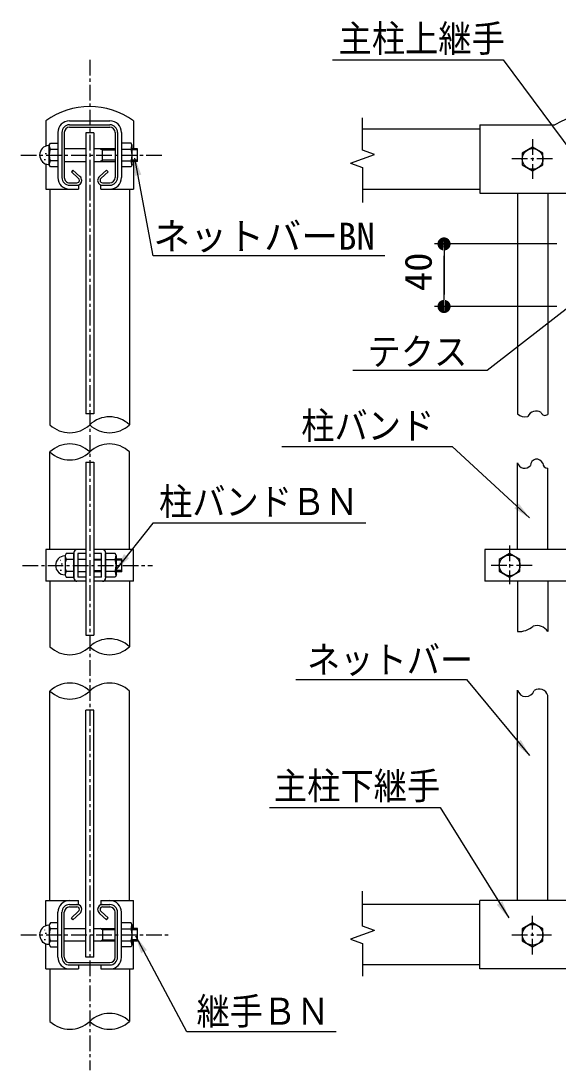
# Model space of a CAD drawing. Units: millimetres, scale not verified. Extents: x -5012 to 5012, y -3544 to 3544.
# Drawn here: x 1635 to 2493, y 307 to 1984 of the extents above; entities that cross this region are included whole.
import ezdxf
from ezdxf.enums import TextEntityAlignment as Align

# ---------------------------------------------------------------- set-up
doc = ezdxf.new("R2010")
doc.units = ezdxf.units.MM
doc.header["$LTSCALE"] = 20
doc.header["$PDMODE"] = 32
doc.header["$PDSIZE"] = 10
doc.linetypes.add('USER2', pattern=[2, 1.25, -0.25, 0.25, -0.25])
doc.linetypes.add('USER4', pattern=[0.26, 0.01, -0.25])
doc.layers.add('0-0_5寸法', color=1, linetype='Continuous', lineweight=25)
doc.layers.add('0-2_7詳細', color=7, linetype='Continuous', lineweight=25)
doc.layers.add('0-1_DEFPOINTS', color=7, linetype='Continuous')
doc.styles.add('ＭＳ ゴシック', font='')
doc.styles.get('ＭＳ ゴシック').set_extended_font_data('MS Gothic')

# ---------------------------------------------------------------- blocks, each defined once
blk = doc.blocks.new('M1')
at = {"layer": '0-0_5寸法'}
blk.add_line((-7, 0), (-54.01, 0), dxfattribs=at)
for points in [[(7, 0), (-7, 0), (-6.94, 0.88)], [(0, 0), (-6.94, -0.88), (-7, 0)], [(0, 0), (-7, 0), (7, 0)], [(6.94, 0.88), (-6.94, 0.88), (-6.78, 1.74)], [(7, 0), (-6.94, 0.88), (6.94, 0.88)], [(0, 0), (-6.78, -1.74), (-6.94, -0.88)], [(6.51, 2.58), (-6.78, 1.74), (-6.51, 2.58)], [(6.78, 1.74), (-6.78, 1.74), (6.51, 2.58)], [(6.94, 0.88), (-6.78, 1.74), (6.78, 1.74)], [(0, 0), (-6.51, -2.58), (-6.78, -1.74)], [(6.51, 2.58), (-6.51, 2.58), (-6.13, 3.37)], [(0, 0), (-6.13, -3.37), (-6.51, -2.58)], [(6.13, 3.37), (-6.13, 3.37), (-5.66, 4.11)], [(6.51, 2.58), (-6.13, 3.37), (6.13, 3.37)], [(0, 0), (-5.66, -4.11), (-6.13, -3.37)], [(5.66, 4.11), (-5.66, 4.11), (-5.1, 4.79)], [(6.13, 3.37), (-5.66, 4.11), (5.66, 4.11)], [(0, 0), (-5.1, -4.79), (-5.66, -4.11)], [(5.1, 4.79), (-5.1, 4.79), (-4.46, 5.39)], [(5.66, 4.11), (-5.1, 4.79), (5.1, 4.79)], [(0, 0), (-4.46, -5.39), (-5.1, -4.79)], [(3.75, 5.91), (-4.46, 5.39), (-3.75, 5.91)], [(4.46, 5.39), (-4.46, 5.39), (3.75, 5.91)], [(5.1, 4.79), (-4.46, 5.39), (4.46, 5.39)], [(0, 0), (-3.75, -5.91), (-4.46, -5.39)], [(3.75, 5.91), (-3.75, 5.91), (-2.98, 6.33)], [(0, 0), (-2.98, -6.33), (-3.75, -5.91)], [(2.98, 6.33), (-2.98, 6.33), (-2.16, 6.66)], [(3.75, 5.91), (-2.98, 6.33), (2.98, 6.33)], [(0, 0), (-2.16, -6.66), (-2.98, -6.33)], [(2.16, 6.66), (-2.16, 6.66), (-1.31, 6.88)], [(2.98, 6.33), (-2.16, 6.66), (2.16, 6.66)], [(0, 0), (-1.31, -6.88), (-2.16, -6.66)], [(1.31, 6.88), (-1.31, 6.88), (-0.44, 6.99)], [(2.16, 6.66), (-1.31, 6.88), (1.31, 6.88)], [(0, 0), (-0.44, -6.99), (-1.31, -6.88)], [(1.31, 6.88), (-0.44, 6.99), (0.44, 6.99)], [(0, 0), (0.44, -6.99), (-0.44, -6.99)], [(6.94, -0.88), (0, 0), (7, 0)], [(6.78, -1.74), (0, 0), (6.94, -0.88)], [(6.51, -2.58), (0, 0), (6.78, -1.74)], [(6.13, -3.37), (0, 0), (6.51, -2.58)], [(5.66, -4.11), (0, 0), (6.13, -3.37)], [(5.1, -4.79), (0, 0), (5.66, -4.11)], [(4.46, -5.39), (0, 0), (5.1, -4.79)], [(3.75, -5.91), (0, 0), (4.46, -5.39)], [(2.98, -6.33), (0, 0), (3.75, -5.91)], [(2.16, -6.66), (0, 0), (2.98, -6.33)], [(1.31, -6.88), (0, 0), (2.16, -6.66)], [(0.44, -6.99), (0, 0), (1.31, -6.88)]]:
    blk.add_solid(points, dxfattribs=at)

msp = doc.modelspace()

# ---------------------------------------------------------------- linework, layer by layer
at = {"layer": '0-0_5寸法'}
for p, q in [((2491.5, 1627.69), (2296.27, 1627.69)), ((2311.27, 1557.69), (2311.27, 1597.69)), ((2491.5, 1527.69), (2296.27, 1527.69))]:
    msp.add_line(p, q, dxfattribs=at)
for points in [[(2133.1, 1922.3), (2405.54, 1922.3), (2516.79, 1772.26)], [(2216.47, 1608.48), (1846.48, 1608.48), (1817.34, 1764.97)], [(2165.53, 1425.91), (2380.11, 1425.91), (2570.88, 1574.01)], [(2052.09, 1303.58), (2324.52, 1303.58), (2447.61, 1189.81)], [(2186.55, 1180.96), (1845.81, 1180.96), (1786.72, 1106.57)], [(2074.7, 931.29), (2347.13, 931.29), (2447.71, 809.89)], [(2032.61, 726.68), (2305.04, 726.68), (2414.79, 550)], [(2139.04, 367.92), (1900.35, 367.92), (1818.74, 520.75)]]:
    msp.add_lwpolyline(points, dxfattribs=at)
for points in [[(1816.97, 1766.94), (1827.59, 1738.4), (1817.34, 1736.49)], [(2449.08, 1188.46), (2423.51, 1204.99), (2430.58, 1212.65)], [(1785.47, 1105), (1800.05, 1131.73), (1808.21, 1125.25)], [(2448.98, 808.35), (2425.83, 828.13), (2433.85, 834.78)], [(2415.85, 548.3), (2395.59, 571.04), (2404.44, 576.53)], [(1817.8, 522.52), (1836.53, 498.51), (1827.34, 493.6)]]:
    msp.add_solid(points, dxfattribs=at)
at = {"layer": '0-1_DEFPOINTS'}
msp.add_point((2311.27, 1627.69), dxfattribs=at)
at = {"layer": '0-2_7詳細', "color": 1, "linetype": 'USER2'}
for p, q in [((1745.19, 1922.12), (1745.19, 306.82)), ((2452.83, 1795.3), (2452.83, 1731.8)), ((1635.42, 1769.84), (1860.56, 1769.84)), ((2484.73, 1763.55), (2418.3, 1763.55)), ((2416, 1145.47), (2416, 1083.48)), ((1638.03, 1113.72), (1845.32, 1113.72)), ((2451.81, 1113.72), (2385.69, 1113.72)), ((2452.83, 491.32), (2452.83, 553.31)), ((1635.42, 523.07), (1870.72, 523.07)), ((2419.75, 523.07), (2483.14, 523.07))]:
    msp.add_line(p, q, dxfattribs=at)
at = {"layer": '0-2_7詳細'}
for p, q in [((2181.05, 1777.56), (2181.05, 1829.54)), ((1675.34, 1824.45), (1675.34, 1784.21)), ((1712.93, 1824.45), (1777.45, 1824.45)), ((1712.93, 1818.1), (1777.45, 1818.1)), ((1712.93, 1814.29), (1777.45, 1814.29)), ((1815.04, 1824.45), (1815.04, 1780)), ((2181.05, 1811.81), (2368.5, 1811.81)), ((2368.5, 1818.16), (2488.39, 1818.16)), ((2368.5, 1818.16), (2368.5, 1708.94)), ((1694.39, 1805.91), (1694.39, 1733.77)), ((1700.74, 1805.91), (1700.74, 1733.77)), ((1704.55, 1805.91), (1704.55, 1733.77)), ((1738.84, 1805.4), (1738.84, 1356.23)), ((1751.54, 1805.4), (1738.84, 1805.4)), ((1751.54, 1805.4), (1751.54, 1356.23)), ((1785.83, 1805.91), (1785.83, 1733.77)), ((1789.64, 1805.91), (1789.64, 1733.77)), ((1795.99, 1805.91), (1795.99, 1733.77)), ((1680.42, 1785.51), (1682.37, 1788.89)), ((1680.42, 1754.16), (1680.42, 1785.51)), ((1681.95, 1779.36), (1694.39, 1779.36)), ((1738.84, 1780), (1704.55, 1780)), ((1785.83, 1780), (1751.54, 1780)), ((1765.51, 1759.68), (1765.51, 1780)), ((1811.23, 1788.89), (1796, 1788.89)), ((1796, 1788.89), (1796, 1750.79)), ((1796, 1779.36), (1811.23, 1779.36)), ((1813.14, 1785.08), (1811.23, 1788.89)), ((1813.14, 1754.6), (1813.14, 1785.08)), ((1821.71, 1780), (1813.14, 1780)), ((1821.71, 1759.68), (1821.71, 1780)), ((2452.83, 1782.62), (2436.32, 1773.08)), ((2469.34, 1773.08), (2452.83, 1782.62)), ((2436.32, 1773.08), (2436.32, 1754.02)), ((2469.34, 1754.02), (2469.34, 1773.08)), ((1675.34, 1755.47), (1675.34, 1715.23)), ((1682.37, 1750.79), (1680.42, 1754.16)), ((1694.39, 1760.31), (1681.95, 1760.31)), ((1694.39, 1750.79), (1682.37, 1750.79)), ((1704.55, 1759.68), (1738.84, 1759.68)), ((1751.54, 1759.68), (1785.83, 1759.68)), ((1760.83, 1735.66), (1771.99, 1745.71)), ((1771.99, 1745.71), (1774.54, 1742.88)), ((1796, 1760.32), (1811.23, 1760.32)), ((1811.23, 1750.79), (1796, 1750.79)), ((1813.14, 1754.6), (1811.23, 1750.79)), ((1821.71, 1759.68), (1813.14, 1759.68)), ((1815.04, 1759.68), (1815.04, 1715.23)), ((2161.96, 1756.72), (2181.05, 1749.77)), ((2181.05, 1749.77), (2181.05, 1693.7)), ((2436.32, 1754.02), (2452.83, 1744.49)), ((2452.83, 1744.49), (2469.34, 1754.02)), ((1727, 1732.83), (1715.84, 1742.88)), ((1763.38, 1732.83), (1774.54, 1742.88)), ((1675.34, 1715.23), (1727.41, 1715.23)), ((1681.69, 1715.23), (1681.69, 1338.47)), ((1712.93, 1725.39), (1724.87, 1725.39)), ((1712.93, 1721.58), (1727.41, 1721.58)), ((1727.41, 1721.58), (1727.41, 1715.23)), ((1762.97, 1715.23), (1762.97, 1721.58)), ((1762.97, 1721.58), (1777.45, 1721.58)), ((1762.97, 1715.23), (1815.04, 1715.23)), ((1765.51, 1725.39), (1777.45, 1725.39)), ((1808.69, 1715.23), (1808.69, 1338.47)), ((2181.05, 1715.29), (2368.5, 1715.29)), ((2368.5, 1708.94), (2781, 1708.94)), ((2428.7, 1708.94), (2428.7, 1355.97)), ((2476.96, 1708.94), (2476.96, 1355.09)), ((1751.54, 1356.23), (1738.84, 1356.23)), ((1681.69, 1139.12), (1681.69, 1295.14)), ((1808.69, 1139.12), (1808.69, 1295.13)), ((1738.84, 1278.57), (1738.84, 1001.94)), ((1738.84, 1278.57), (1751.54, 1278.57)), ((1751.54, 1278.57), (1751.54, 1001.94)), ((2428.7, 1139.12), (2428.7, 1277.64)), ((2476.96, 1139.12), (2476.96, 1268.91)), ((1675.34, 1139.12), (1675.34, 1088.32)), ((1738.84, 1139.12), (1675.34, 1139.12)), ((1707.77, 1132.77), (1705.82, 1129.39)), ((1719.79, 1132.77), (1707.77, 1132.77)), ((1719.79, 1134.04), (1719.79, 1093.4)), ((1719.79, 1094.67), (1719.79, 1132.77)), ((1738.84, 1132.77), (1726.14, 1132.77)), ((1726.14, 1132.77), (1726.14, 1094.67)), ((1726.14, 1123.88), (1738.84, 1123.88)), ((1815.04, 1139.12), (1751.54, 1139.12)), ((1764.24, 1132.77), (1751.54, 1132.77)), ((1751.54, 1123.88), (1764.24, 1123.88)), ((1764.24, 1094.67), (1764.24, 1132.77)), ((1770.59, 1134.04), (1770.59, 1093.4)), ((1785.83, 1132.77), (1770.6, 1132.77)), ((1770.6, 1094.67), (1770.6, 1132.77)), ((1787.74, 1128.96), (1785.83, 1132.77)), ((1787.74, 1098.48), (1787.74, 1128.96)), ((1796.31, 1123.87), (1787.74, 1123.87)), ((1796.31, 1103.55), (1796.31, 1123.87)), ((1815.04, 1088.32), (1815.04, 1139.12)), ((2772.87, 1139.12), (2376.63, 1139.12)), ((2376.63, 1139.12), (2376.63, 1088.32)), ((2416, 1132.78), (2399.49, 1123.25)), ((2432.51, 1123.25), (2416, 1132.78)), ((1719.79, 1123.24), (1707.35, 1123.24)), ((1770.6, 1123.23), (1785.83, 1123.23)), ((2399.49, 1123.25), (2399.49, 1104.19)), ((2432.51, 1104.19), (2432.51, 1123.25)), ((1707.35, 1104.19), (1719.79, 1104.19)), ((1707.77, 1094.67), (1719.79, 1094.67)), ((1738.84, 1103.56), (1726.14, 1103.56)), ((1738.84, 1094.67), (1726.14, 1094.67)), ((1764.24, 1103.56), (1751.54, 1103.56)), ((1764.24, 1094.67), (1751.54, 1094.67)), ((1770.6, 1104.2), (1785.83, 1104.2)), ((1785.83, 1094.67), (1770.6, 1094.67)), ((1787.74, 1098.48), (1785.83, 1094.67)), ((1796.31, 1103.55), (1787.74, 1103.55)), ((2399.49, 1104.19), (2416, 1094.66)), ((2416, 1094.66), (2432.51, 1104.19)), ((1738.84, 1088.32), (1675.34, 1088.32)), ((1681.69, 1088.32), (1681.69, 983.52)), ((1815.04, 1088.32), (1751.54, 1088.32)), ((1808.69, 1088.32), (1808.69, 983.52)), ((2772.87, 1088.32), (2376.63, 1088.32)), ((2428.7, 1088.32), (2428.7, 1007.98)), ((2476.96, 1088.32), (2476.96, 1007.98)), ((1738.84, 1001.94), (1751.54, 1001.94)), ((1681.69, 577.68), (1681.69, 912.72)), ((1808.69, 577.68), (1808.69, 912.72)), ((2428.7, 577.68), (2428.7, 914.34)), ((2476.96, 577.68), (2476.96, 905.61)), ((1738.84, 487.51), (1738.84, 882.27)), ((1751.54, 882.27), (1738.84, 882.27)), ((1751.54, 487.51), (1751.54, 882.27)), ((2181.05, 536.81), (2181.05, 592.87)), ((1675.34, 537.44), (1675.34, 577.68)), ((1675.34, 577.68), (1727.41, 577.68)), ((1712.93, 571.33), (1727.41, 571.33)), ((1727.41, 571.33), (1727.41, 577.68)), ((1762.97, 577.68), (1762.97, 571.33)), ((1762.97, 577.68), (1815.04, 577.68)), ((1762.97, 571.33), (1777.45, 571.33)), ((1815.04, 533.23), (1815.04, 577.68)), ((2368.5, 571.33), (2181.05, 571.33)), ((2368.5, 468.46), (2368.5, 577.68)), ((2781, 577.68), (2368.5, 577.68)), ((1694.39, 487), (1694.39, 559.14)), ((1700.74, 487), (1700.74, 559.14)), ((1704.55, 487), (1704.55, 559.14)), ((1712.93, 567.52), (1724.87, 567.52)), ((1727, 560.08), (1715.84, 550.03)), ((1760.83, 557.25), (1771.99, 547.2)), ((1763.38, 560.08), (1774.54, 550.03)), ((1765.51, 567.52), (1777.45, 567.52)), ((1785.83, 487), (1785.83, 559.14)), ((1789.64, 487), (1789.64, 559.14)), ((1795.99, 487), (1795.99, 559.14)), ((1682.37, 542.12), (1680.42, 538.74)), ((1680.42, 538.74), (1680.42, 507.4)), ((1694.39, 542.12), (1682.37, 542.12)), ((1694.39, 504.02), (1694.39, 542.12)), ((1771.99, 547.2), (1774.54, 550.03)), ((1796, 504.02), (1796, 542.12)), ((1811.23, 542.12), (1796, 542.12)), ((1813.14, 538.31), (1811.23, 542.12)), ((1813.14, 507.83), (1813.14, 538.31)), ((2200.15, 529.86), (2181.05, 536.81)), ((2452.83, 542.14), (2436.32, 532.6)), ((2469.34, 532.6), (2452.83, 542.14)), ((1694.39, 532.6), (1681.95, 532.6)), ((1704.55, 533.23), (1738.84, 533.23)), ((1751.54, 533.23), (1785.83, 533.23)), ((1765.51, 533.23), (1765.51, 512.91)), ((1796, 532.59), (1811.23, 532.59)), ((1821.71, 533.23), (1813.14, 533.23)), ((1821.71, 512.91), (1821.71, 533.23)), ((2436.32, 532.6), (2436.32, 513.54)), ((2469.34, 513.54), (2469.34, 532.6)), ((1675.34, 468.46), (1675.34, 508.7)), ((1680.42, 507.4), (1682.37, 504.02)), ((1681.95, 513.55), (1694.39, 513.55)), ((1682.37, 504.02), (1694.39, 504.02)), ((1738.84, 512.91), (1704.55, 512.91)), ((1785.83, 512.91), (1751.54, 512.91)), ((1796, 513.55), (1811.23, 513.55)), ((1811.23, 504.02), (1796, 504.02)), ((1813.14, 507.83), (1811.23, 504.02)), ((1821.71, 512.91), (1813.14, 512.91)), ((1815.04, 468.46), (1815.04, 512.91)), ((2436.32, 513.54), (2452.83, 504.01)), ((2452.83, 504.01), (2469.34, 513.54)), ((1751.54, 487.51), (1738.84, 487.51)), ((1712.93, 478.62), (1777.45, 478.62)), ((1712.93, 474.81), (1777.45, 474.81)), ((1727.41, 474.81), (1727.41, 468.46)), ((2368.5, 474.81), (2181.05, 474.81)), ((1675.34, 468.46), (1727.41, 468.46)), ((1681.69, 468.46), (1681.69, 384.64)), ((1808.69, 468.46), (1808.69, 384.64)), ((2677.98, 468.46), (2368.5, 468.46))]:
    msp.add_line(p, q, dxfattribs=at)
at = {"layer": '0-2_7詳細', "color": 4}
for p, q in [((1761.99, 1780), (1765.51, 1777.97)), ((1765.51, 1761.71), (1761.99, 1759.68)), ((1765.51, 1777.97), (1785.83, 1777.97)), ((1785.83, 1761.71), (1765.51, 1761.71)), ((1821.71, 1777.97), (1813.14, 1777.97)), ((1821.71, 1761.71), (1813.14, 1761.71)), ((1764.24, 1121.84), (1751.54, 1121.84)), ((1796.31, 1121.84), (1787.74, 1121.84)), ((1751.54, 1105.59), (1764.24, 1105.59)), ((1796.31, 1105.59), (1787.73, 1105.59)), ((1765.51, 531.2), (1761.99, 533.23)), ((1785.83, 531.2), (1765.51, 531.2)), ((1821.71, 531.2), (1813.14, 531.2)), ((1761.99, 512.91), (1765.51, 514.94)), ((1765.51, 514.94), (1785.83, 514.94)), ((1821.71, 514.94), (1813.14, 514.94))]:
    msp.add_line(p, q, dxfattribs=at)
at = {"layer": '0-2_7詳細'}
for points in [[(1682.37, 1788.89), (1694.39, 1788.89), (1694.39, 1750.79)], [(2161.96, 1756.72), (2200.15, 1770.61), (2181.05, 1777.56)], [(1729.55, 1735.66), (1718.39, 1745.71), (1715.84, 1742.88)], [(1705.82, 1129.39), (1705.82, 1098.04), (1707.77, 1094.67)], [(1729.55, 557.25), (1718.39, 547.2), (1715.84, 550.03)], [(2200.15, 529.86), (2161.96, 515.96), (2181.05, 509.01), (2181.05, 457.03)], [(1762.97, 474.81), (1762.97, 468.46), (1815.04, 468.46)]]:
    msp.add_lwpolyline(points, dxfattribs=at)
for centre in [(2452.83, 1763.55), (2416, 1113.72), (2452.83, 523.07)]:
    msp.add_circle(centre, 16.51, dxfattribs=at)
for centre, radius, start, end in [((1745.19, 1729.16), 118.15, 53.75655, 126.24377), ((2574.75, 1666.47), 174.55, 60.34702, 119.65307), ((1712.93, 1805.91), 18.54, 90, 179.99992), ((1712.93, 1805.91), 12.19, 90, 179.99992), ((1712.93, 1805.91), 8.38, 90, 179.99992), ((1777.45, 1805.91), 18.54, 0, 90), ((1777.45, 1805.91), 12.19, 0, 90), ((1777.45, 1805.91), 8.38, 0, 90), ((1680.42, 1769.84), 15.24, 91.99591, 268.00409), ((1710.9, 1769.84), 30.48, 161.78996, 198.21004), ((1710.61, 1789.74), 30.48, 187.98057, 199.90979), ((1782.57, 1789.73), 30.48, 340.09167, 352.0206), ((1782.28, 1769.83), 30.48, 341.79004, 18.20996), ((1710.61, 1749.93), 30.48, 160.09125, 172.02051), ((1782.57, 1749.94), 30.48, 7.97941, 19.90831), ((1712.93, 1733.77), 18.54, 179.99992, 270), ((1712.93, 1733.77), 12.19, 179.99992, 270), ((1712.93, 1733.77), 8.38, 179.99992, 270), ((1724.87, 1729.2), 3.81, 270, 359.48416), ((1724.87, 1729.2), 7.62, 270, 359.48419), ((1723.6, 1729.05), 5.08, 0, 48.00107), ((1723.6, 1729.05), 8.89, 0, 48.00052), ((1766.78, 1729.05), 8.89, 131.9994, 179.99992), ((1765.51, 1729.2), 7.62, 179.99992, 270), ((1766.78, 1729.05), 5.08, 131.99885, 179.99992), ((1765.51, 1729.2), 3.81, 180.99672, 270), ((1777.45, 1733.77), 18.54, 270, 0), ((1777.45, 1733.77), 12.19, 270, 0), ((1777.45, 1733.77), 8.38, 270, 0), ((2458.3, 1345.91), 14.59, 56.63929, 155.99524), ((1776.94, 1305.13), 46.04, 46.39831, 133.60059), ((2440.54, 1368.52), 17.25, 226.69185, 284.88531), ((2472.68, 1360.22), 6.68, 198.49332, 309.85217), ((1713.44, 1371.81), 46.04, 226.39641, 313.60367), ((1776.94, 1371.81), 46.04, 226.39841, 313.60165), ((1713.44, 1261.8), 46.04, 46.39581, 133.60309), ((1713.44, 1328.48), 46.04, 226.39839, 313.60068), ((1776.94, 1261.8), 46.04, 46.39781, 133.60109), ((2440.17, 1280.89), 11.91, 195.81482, 320.01285), ((2459.46, 1273.31), 10.17, 20.92017, 180.40944), ((2477.33, 1277.28), 8.38, 182.32166, 267.50342), ((1705.82, 1113.72), 15.24, 91.99591, 268.00409), ((1736.01, 1133.62), 30.48, 187.97949, 199.90875), ((1724.87, 1134.04), 5.08, 90, 179.99992), ((1765.51, 1134.04), 5.08, 0, 90), ((1757.17, 1133.61), 30.48, 340.09167, 352.0206), ((1736.3, 1113.72), 30.48, 161.78996, 198.21004), ((1756.88, 1113.71), 30.48, 341.79004, 18.20996), ((1736.01, 1093.81), 30.48, 160.09021, 172.01942), ((1724.87, 1093.4), 5.08, 179.99992, 270), ((1765.51, 1093.4), 5.08, 270, 0), ((1757.17, 1093.82), 30.48, 7.97941, 19.90831), ((2430.95, 1042.4), 34.49, 266.26294, 311.45776), ((2459.49, 996.39), 20.96, 33.55868, 105.80518), ((1776.94, 950.18), 46.04, 46.39831, 133.60059), ((1713.44, 1016.86), 46.04, 226.39641, 313.60367), ((1776.94, 1016.86), 46.04, 226.39841, 313.60165), ((1713.44, 879.39), 46.04, 46.39634, 133.60359), ((1776.94, 879.39), 46.04, 46.39833, 133.60159), ((1713.44, 946.06), 46.04, 226.39839, 313.60068), ((2442.09, 917.75), 13.82, 194.2813, 342.34341), ((2463.35, 902.05), 14.07, 14.65453, 125.09435), ((1712.93, 559.14), 18.54, 90, 179.99992), ((1712.93, 559.14), 12.19, 90, 179.99992), ((1724.87, 563.71), 7.62, 0.51581, 90), ((1765.51, 563.71), 7.62, 90, 179.99992), ((1777.45, 559.14), 18.54, 0, 90), ((1777.45, 559.14), 12.19, 0, 90), ((1712.93, 559.14), 8.38, 90, 179.99992), ((1724.87, 563.71), 3.81, 0.51585, 90), ((1723.6, 563.85), 5.08, 311.99893, 0), ((1723.6, 563.85), 8.89, 311.99948, 0), ((1766.78, 563.85), 8.89, 179.99992, 228.0006), ((1765.51, 563.71), 3.81, 90, 179.00328), ((1766.78, 563.85), 5.08, 179.99992, 228.00115), ((1777.45, 559.14), 8.38, 0, 90), ((1680.42, 523.07), 15.24, 91.99591, 268.00409), ((1710.61, 542.98), 30.48, 187.97949, 199.90875), ((1782.57, 542.97), 30.48, 340.09167, 352.0206), ((1710.9, 523.07), 30.48, 161.78996, 198.21004), ((1782.28, 523.06), 30.48, 341.79004, 18.20996), ((1710.61, 503.17), 30.48, 160.09021, 172.01942), ((1782.57, 503.18), 30.48, 7.97941, 19.90831), ((1712.93, 487), 18.54, 179.99992, 270), ((1712.93, 487), 12.19, 179.99992, 270), ((1712.93, 487), 8.38, 179.99992, 270), ((1777.45, 487), 18.54, 270, 0), ((1777.45, 487), 12.19, 270, 0), ((1777.45, 487), 8.38, 270, 0), ((1776.94, 351.3), 46.04, 46.39831, 133.60059), ((1713.44, 417.98), 46.04, 226.39641, 313.60367), ((1776.94, 417.98), 46.04, 226.39841, 313.60165)]:
    msp.add_arc(centre, radius, start, end, dxfattribs=at)
at = {"layer": '0-2_7詳細', "linetype": 'USER4'}
for centre in [(1658.83, 1769.84), (1684.23, 1113.72), (1658.83, 523.07)]:
    msp.add_arc(centre, 16.51, 315.26822, 44.73178, dxfattribs=at)

# ---------------------------------------------------------------- block references
at = {"layer": '0-0_5寸法', "xscale": 1.5, "yscale": 1.5}
for p, rotation in [((2311.27, 1627.69), 90), ((2311.27, 1527.69), 270)]:
    msp.add_blockref('M1', p, dxfattribs=dict(at, rotation=rotation))

# ---------------------------------------------------------------- texts
at = {"layer": '0-0_5寸法', "color": 3, "style": 'ＭＳ ゴシック', "width": 0.9}
for s, p in [('主柱上継手', (2142.84, 1921.51)), ('テクス', (2189.16, 1420.86)), ('柱バンド', (2083.2, 1302.47)), ('柱バンドＢＮ', (1856.01, 1181.08)), ('ネットバー', (2092.33, 928.36)), ('主柱下継手', (2039.54, 726.51)), ('継手ＢＮ', (1915.92, 366.2))]:
    msp.add_text(s, height=43.26, dxfattribs=at).set_placement(p, align=Align.BOTTOM_LEFT)
at = {"layer": '0-0_5寸法', "color": 3, "style": 'ＭＳ ゴシック'}
msp.add_text('ネットバーBN', height=43.3, dxfattribs=at).set_placement((1846.72, 1605.39), align=Align.BOTTOM_LEFT)
at = {"layer": '0-0_5寸法', "color": 3, "style": 'ＭＳ ゴシック', "width": 1.05}
msp.add_text('40', height=43.26, rotation=90, dxfattribs=at).set_placement((2304.6, 1552.19), align=Align.BOTTOM_LEFT)

doc.saveas('drawing.dxf')
